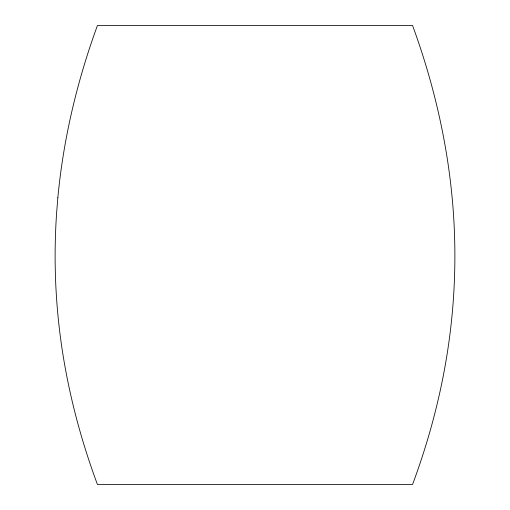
<?xml version="1.0" encoding="UTF-8"?>
<svg xmlns="http://www.w3.org/2000/svg" width="510" height="510" viewBox="0 0 510 510"><rect width="100%" height="100%" fill="white"/><g stroke="black" fill="none" stroke-linecap="round" stroke-linejoin="round"><path stroke-width="0.76" d="M57.84 197.778L56.584 213.384A624.259 624.259 0 0 0 60.951 341.133C67.709 390.093 80.242 438.186 97.442 484.5L412.558 484.5C429.758 438.186 442.297 390.093 449.042 341.133A624.259 624.259 0 0 0 453.428 213.384C449.01 149.194 434.667 85.865 412.558 25.5L97.442 25.5C77.144 80.975 63.348 138.924 57.84 197.778"/></g></svg>
